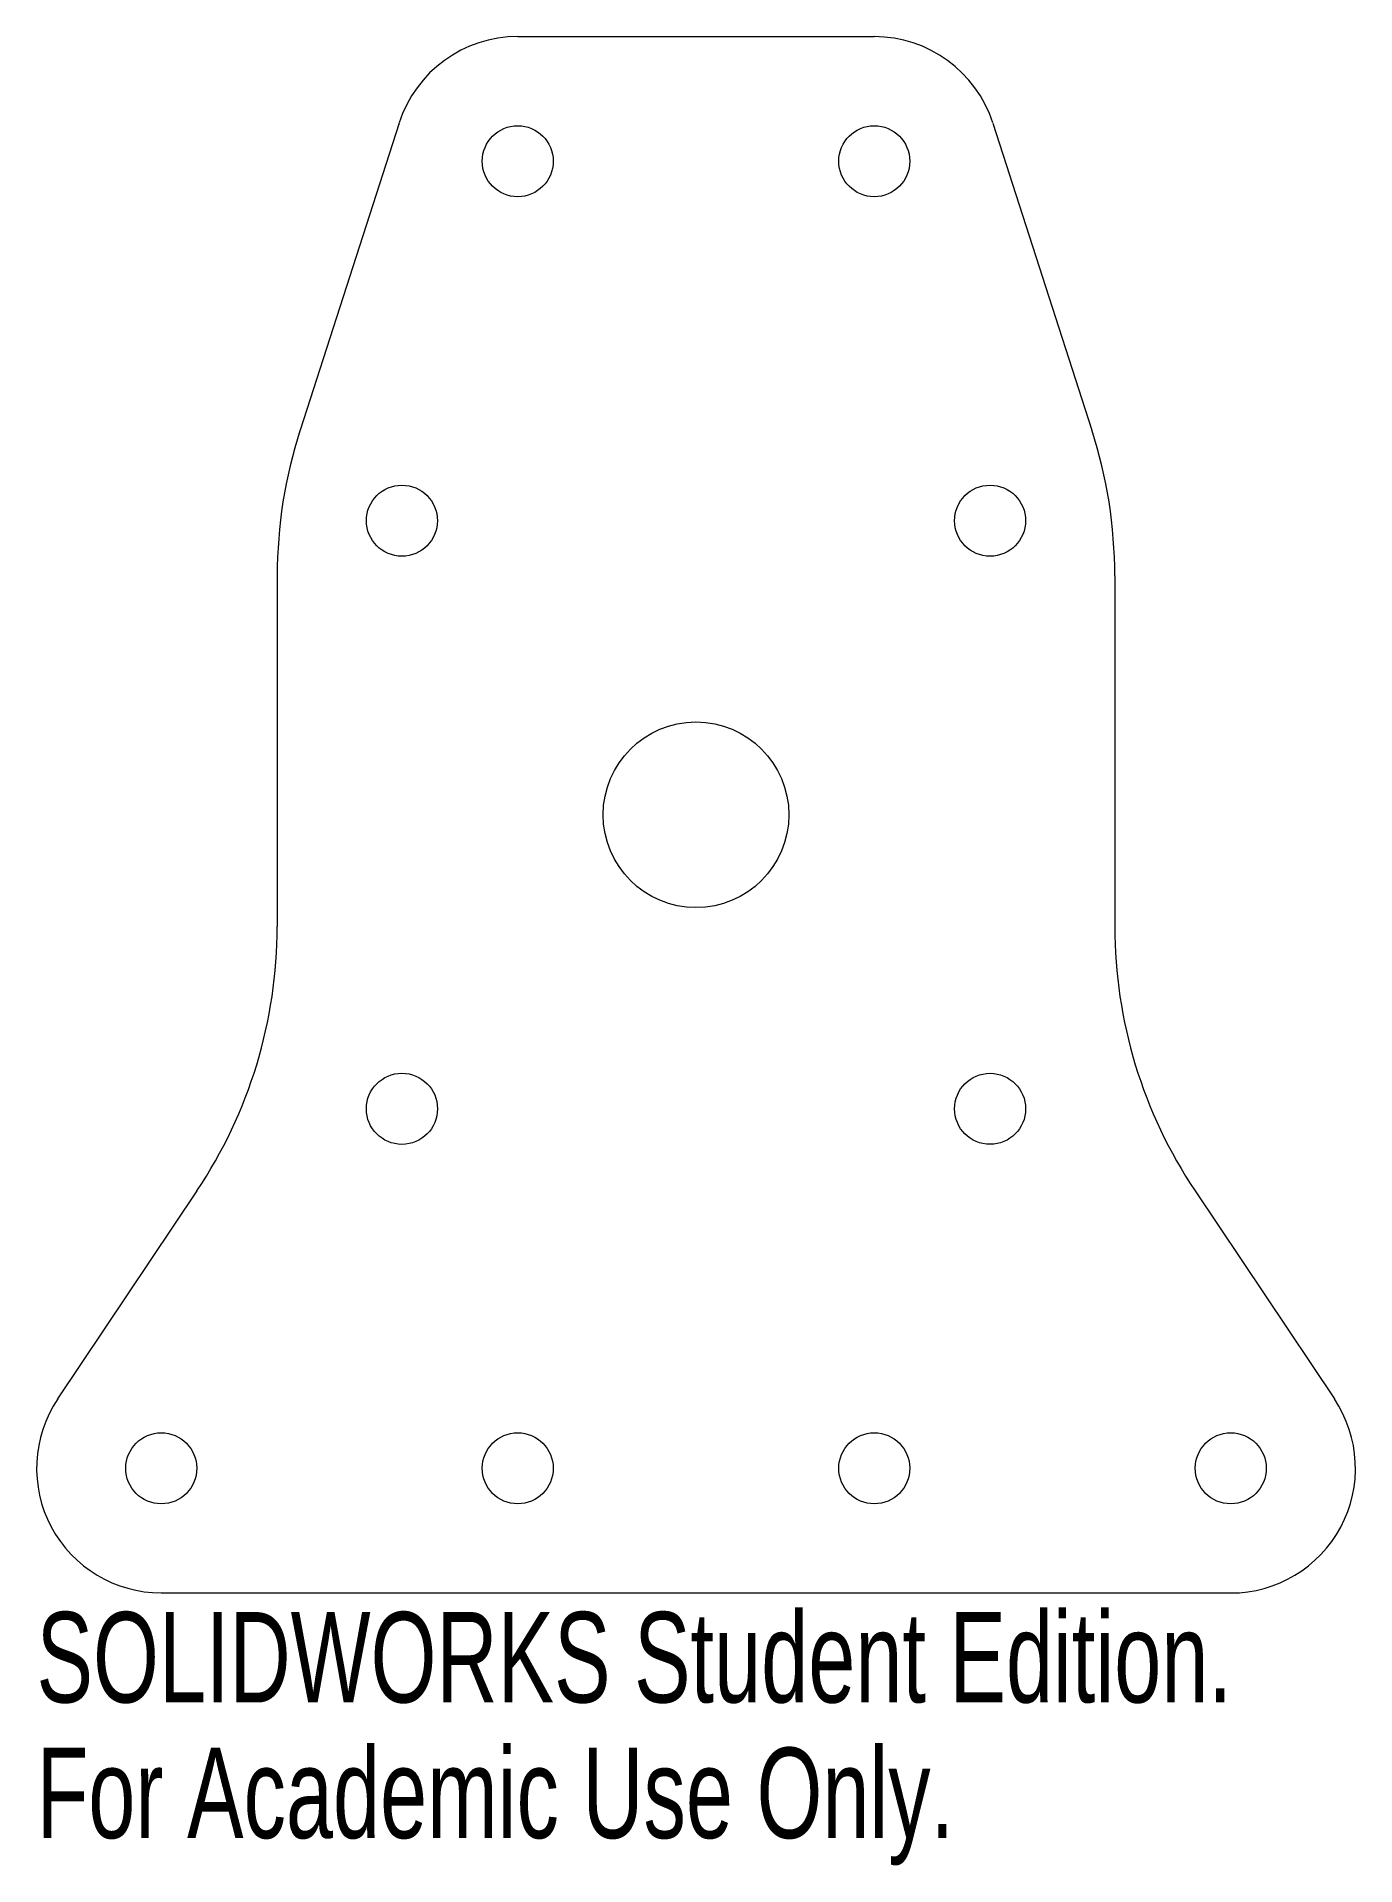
# Model space of a CAD drawing. Header units: inches. Extents: x -1.39 to 1.39, y -0.46 to 3.39.
import ezdxf

# ---------------------------------------------------------------- set-up
doc = ezdxf.new("R2010")
doc.units = ezdxf.units.IN
doc.header["$MEASUREMENT"] = 0
doc.styles.add('SLDTEXTSTYLE0', font='TXT', dxfattribs={"width": 0.7})

msp = doc.modelspace()

# ---------------------------------------------------------------- linework, layer by layer
at = {"color": 7, "linetype": 'Continuous', "lineweight": 15}
for p, q in [((-0.375, 3.3872), (0.375, 3.3872)), ((-0.6246, 3.2054), (-0.8328, 2.5595)), ((0.6246, 3.2054), (0.8328, 2.5595)), ((-0.881, 2.2528), (-0.881, 1.5148)), ((0.881, 2.2528), (0.881, 1.5148)), ((-1.05, 0.9585), (-1.3429, 0.5209)), ((1.05, 0.9585), (1.3429, 0.5209)), ((-1.125, 0.1128), (1.125, 0.1128))]:
    msp.add_line(p, q, dxfattribs=at)
for centre, radius in [((-0.375, 3.125), 0.0747), ((0.375, 3.125), 0.0747), ((-0.6187, 2.3687), 0.0747), ((0.6187, 2.3687), 0.0747), ((0, 1.75), 0.1953), ((-0.6187, 1.1313), 0.0748), ((0.6187, 1.1313), 0.0747), ((-1.125, 0.375), 0.0747), ((-0.375, 0.375), 0.0747), ((0.375, 0.375), 0.0747), ((1.125, 0.375), 0.0747)]:
    msp.add_circle(centre, radius, dxfattribs=at)
for centre, radius, start, end in [((-0.375, 3.125), 0.2623, 90, 162.138), ((0.375, 3.125), 0.2622, 17.862, 90), ((0.119, 2.2528), 1, 162.138, 180), ((-0.119, 2.2528), 1, 0, 17.862), ((-1.881, 1.5148), 1, 326.2003, 0), ((1.881, 1.5148), 1, 180, 213.7997), ((-1.125, 0.375), 0.2622, 146.2003, 270), ((1.125, 0.375), 0.2623, 270, 33.7997)]:
    msp.add_arc(centre, radius, start, end, dxfattribs=at)

# ---------------------------------------------------------------- texts
at = {"color": 7, "linetype": 'Continuous', "char_height": 0.1903, "attachment_point": 1, "style": 'SLDTEXTSTYLE0'}
for s, insert in [('SOLIDWORKS Student Edition.', (-1.3873, 0.0726)), ('For Academic Use Only.', (-1.3873, -0.2128))]:
    msp.add_mtext(s, dxfattribs=dict(at, insert=insert))

doc.saveas('drawing.dxf')
